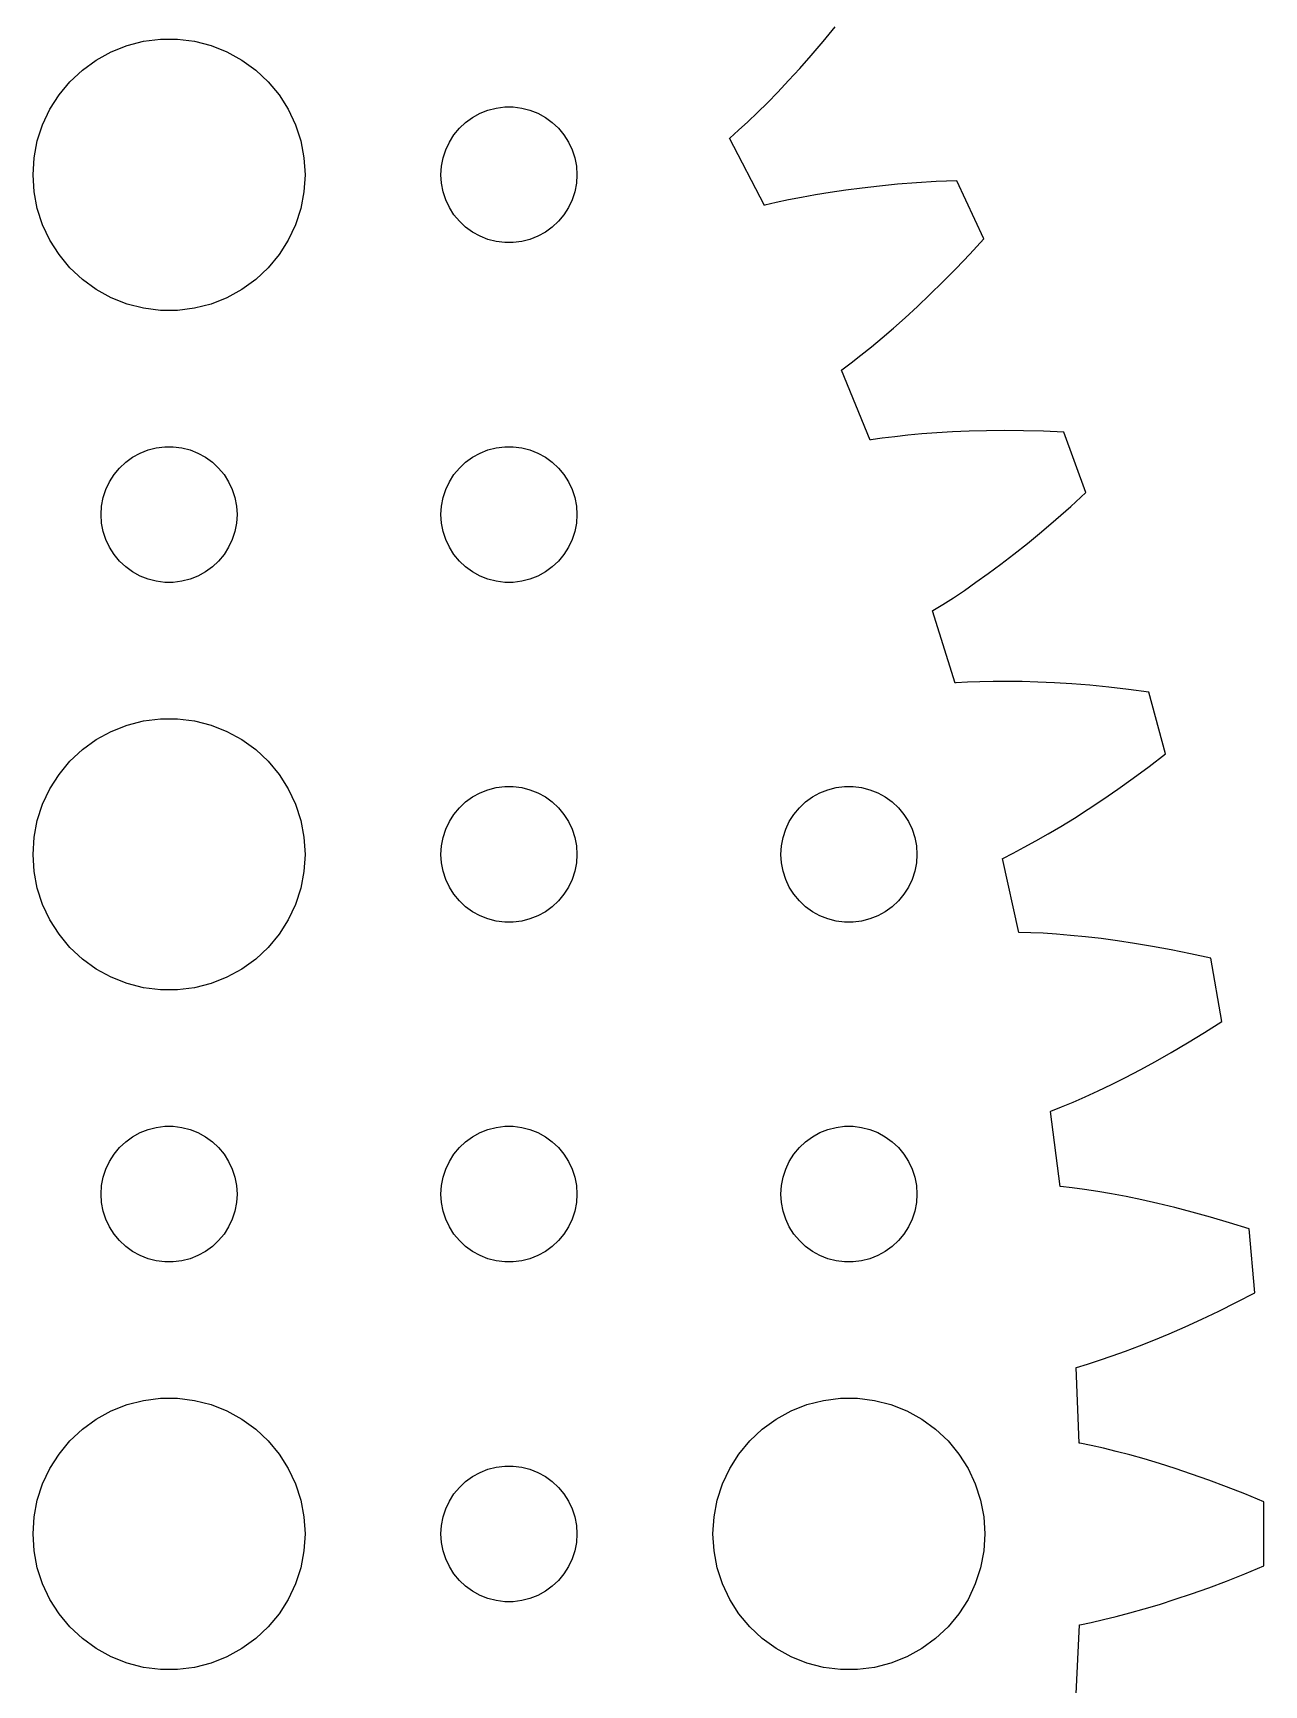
# Model space of a CAD drawing. Header units: metres. Extents: x -69 to 69, y 41 to 179.
# Drawn here: x 42 to 69.16, y 106.67 to 143.13 of the extents above; entities that cross this region are included whole.
import ezdxf

# ---------------------------------------------------------------- set-up
doc = ezdxf.new("R2010")
doc.units = ezdxf.units.M

msp = doc.modelspace()

# ---------------------------------------------------------------- linework, layer by layer
for p, q in [((44.0729, 142.853), (44.4379, 142.947)), ((44.4379, 142.947), (44.8116, 142.994)), ((44.8116, 142.994), (45.1884, 142.994)), ((45.1884, 142.994), (45.5621, 142.947)), ((45.5621, 142.947), (45.927, 142.853)), ((59.17, 142.635), (59.4301, 142.94)), ((59.4301, 142.94), (59.6965, 143.263)), ((43.3925, 142.533), (43.7227, 142.714)), ((43.7227, 142.714), (44.0729, 142.853)), ((45.927, 142.853), (46.2773, 142.714)), ((46.2773, 142.714), (46.6075, 142.533)), ((58.9166, 142.348), (59.17, 142.635)), ((42.8131, 142.054), (43.0877, 142.312)), ((43.0877, 142.312), (43.3925, 142.533)), ((46.6075, 142.533), (46.9123, 142.312)), ((46.9123, 142.312), (47.1869, 142.054)), ((58.6705, 142.078), (58.9166, 142.348)), ((42.5729, 141.763), (42.8131, 142.054)), ((47.1869, 142.054), (47.427, 141.763)), ((58.4323, 141.826), (58.6705, 142.078)), ((42.3711, 141.445), (42.5729, 141.763)), ((47.427, 141.763), (47.6289, 141.445)), ((52.2189, 141.473), (52.4058, 141.497)), ((52.4058, 141.497), (52.5942, 141.497)), ((52.5942, 141.497), (52.7811, 141.473)), ((57.9813, 141.372), (58.2024, 141.591)), ((58.2024, 141.591), (58.4323, 141.826)), ((42.2107, 141.104), (42.3711, 141.445)), ((47.6289, 141.445), (47.7893, 141.104)), ((51.4065, 141.027), (51.5439, 141.156)), ((51.5439, 141.156), (51.6963, 141.266)), ((51.6963, 141.266), (51.8613, 141.357)), ((51.8613, 141.357), (52.0365, 141.427)), ((52.0365, 141.427), (52.2189, 141.473)), ((52.7811, 141.473), (52.9635, 141.427)), ((52.9635, 141.427), (53.1387, 141.357)), ((53.1387, 141.357), (53.3037, 141.266)), ((53.3037, 141.266), (53.4561, 141.156)), ((53.4561, 141.156), (53.5934, 141.027)), ((57.5675, 140.982), (57.7695, 141.169)), ((57.7695, 141.169), (57.9813, 141.372)), ((42.0942, 140.746), (42.2107, 141.104)), ((47.7893, 141.104), (47.9057, 140.746)), ((51.1855, 140.723), (51.2865, 140.882)), ((51.2865, 140.882), (51.4065, 141.027)), ((53.5934, 141.027), (53.7135, 140.882)), ((53.7135, 140.882), (53.8145, 140.723)), ((57.3683, 140.806), (57.3758, 140.81)), ((58.1375, 139.322), (57.3683, 140.806)), ((57.3758, 140.81), (57.5675, 140.982)), ((42.0237, 140.376), (42.0942, 140.746)), ((47.9057, 140.746), (47.9763, 140.376)), ((51.0471, 140.373), (51.1053, 140.552)), ((51.1053, 140.552), (51.1855, 140.723)), ((53.8145, 140.723), (53.8947, 140.552)), ((53.8947, 140.552), (53.9529, 140.373)), ((42, 140), (42.0237, 140.376)), ((47.9763, 140.376), (48, 140)), ((51, 140), (51.0118, 140.188)), ((51.0118, 140.188), (51.0471, 140.373)), ((53.9529, 140.373), (53.9882, 140.188)), ((53.9882, 140.188), (54, 140)), ((42.0237, 139.624), (42, 140)), ((48, 140), (47.9763, 139.624)), ((51.0118, 139.812), (51, 140)), ((51.0471, 139.627), (51.0118, 139.812)), ((53.9882, 139.812), (53.9529, 139.627)), ((54, 140), (53.9882, 139.812)), ((59.9291, 139.661), (59.5858, 139.61)), ((60.291, 139.708), (59.9291, 139.661)), ((60.6715, 139.751), (60.291, 139.708)), ((61.0706, 139.789), (60.6715, 139.751)), ((61.4881, 139.822), (61.0706, 139.789)), ((61.924, 139.849), (61.4881, 139.822)), ((62.3782, 139.869), (61.924, 139.849)), ((62.9769, 138.585), (62.3782, 139.869)), ((42.0942, 139.254), (42.0237, 139.624)), ((47.9763, 139.624), (47.9057, 139.254)), ((51.1053, 139.448), (51.0471, 139.627)), ((51.1855, 139.277), (51.1053, 139.448)), ((53.8947, 139.448), (53.8145, 139.277)), ((53.9529, 139.627), (53.8947, 139.448)), ((58.1478, 139.327), (58.1375, 139.322)), ((58.3983, 139.386), (58.1478, 139.327)), ((58.6674, 139.444), (58.3983, 139.386)), ((58.9549, 139.501), (58.6674, 139.444)), ((59.2611, 139.557), (58.9549, 139.501)), ((59.5858, 139.61), (59.2611, 139.557)), ((42.2107, 138.896), (42.0942, 139.254)), ((47.9057, 139.254), (47.7893, 138.896)), ((51.2865, 139.118), (51.1855, 139.277)), ((51.4065, 138.973), (51.2865, 139.118)), ((51.5439, 138.844), (51.4065, 138.973)), ((53.5934, 138.973), (53.4561, 138.844)), ((53.7135, 139.118), (53.5934, 138.973)), ((53.8145, 139.277), (53.7135, 139.118)), ((42.3711, 138.555), (42.2107, 138.896)), ((47.7893, 138.896), (47.6289, 138.555)), ((51.6963, 138.734), (51.5439, 138.844)), ((51.8613, 138.643), (51.6963, 138.734)), ((52.0365, 138.573), (51.8613, 138.643)), ((52.2189, 138.527), (52.0365, 138.573)), ((52.9635, 138.573), (52.7811, 138.527)), ((53.1387, 138.643), (52.9635, 138.573)), ((53.3037, 138.734), (53.1387, 138.643)), ((53.4561, 138.844), (53.3037, 138.734)), ((62.6693, 138.25), (62.9769, 138.585)), ((42.5729, 138.237), (42.3711, 138.555)), ((42.8131, 137.946), (42.5729, 138.237)), ((47.427, 138.237), (47.1869, 137.946)), ((47.6289, 138.555), (47.427, 138.237)), ((52.4058, 138.503), (52.2189, 138.527)), ((52.5942, 138.503), (52.4058, 138.503)), ((52.7811, 138.527), (52.5942, 138.503)), ((62.3684, 137.934), (62.6693, 138.25)), ((43.0877, 137.688), (42.8131, 137.946)), ((47.1869, 137.946), (46.9123, 137.688)), ((62.0749, 137.635), (62.3684, 137.934)), ((43.3925, 137.467), (43.0877, 137.688)), ((43.7227, 137.286), (43.3925, 137.467)), ((46.6075, 137.467), (46.2773, 137.286)), ((46.9123, 137.688), (46.6075, 137.467)), ((61.7891, 137.354), (62.0749, 137.635)), ((44.0729, 137.147), (43.7227, 137.286)), ((44.4379, 137.053), (44.0729, 137.147)), ((45.927, 137.147), (45.5621, 137.053)), ((46.2773, 137.286), (45.927, 137.147)), ((61.5117, 137.09), (61.7891, 137.354)), ((44.8116, 137.006), (44.4379, 137.053)), ((45.1884, 137.006), (44.8116, 137.006)), ((45.5621, 137.053), (45.1884, 137.006)), ((60.9838, 136.612), (61.2431, 136.843)), ((61.2431, 136.843), (61.5117, 137.09)), ((60.4949, 136.199), (60.7342, 136.398)), ((60.7342, 136.398), (60.9838, 136.612)), ((60.0487, 135.847), (60.2662, 136.015)), ((60.2662, 136.015), (60.4949, 136.199)), ((59.835, 135.689), (59.8428, 135.693)), ((60.4719, 134.144), (59.835, 135.689)), ((59.8428, 135.693), (60.0487, 135.847)), ((60.7373, 134.184), (60.4826, 134.148)), ((61.0103, 134.219), (60.7373, 134.184)), ((61.3018, 134.251), (61.0103, 134.219)), ((61.6116, 134.28), (61.3018, 134.251)), ((61.9398, 134.304), (61.6116, 134.28)), ((62.2862, 134.325), (61.9398, 134.304)), ((62.6508, 134.34), (62.2862, 134.325)), ((63.0336, 134.349), (62.6508, 134.34)), ((63.4344, 134.353), (63.0336, 134.349)), ((63.8532, 134.349), (63.4344, 134.353)), ((64.2898, 134.338), (63.8532, 134.349)), ((64.7441, 134.319), (64.2898, 134.338)), ((65.2286, 132.987), (64.7441, 134.319)), ((44.1963, 133.766), (44.3613, 133.857)), ((44.3613, 133.857), (44.5365, 133.927)), ((44.5365, 133.927), (44.7189, 133.973)), ((44.7189, 133.973), (44.9058, 133.997)), ((44.9058, 133.997), (45.0942, 133.997)), ((45.0942, 133.997), (45.2811, 133.973)), ((45.2811, 133.973), (45.4635, 133.927)), ((45.4635, 133.927), (45.6387, 133.857)), ((45.6387, 133.857), (45.8037, 133.766)), ((51.6963, 133.766), (51.8613, 133.857)), ((51.8613, 133.857), (52.0365, 133.927)), ((52.0365, 133.927), (52.2189, 133.973)), ((52.2189, 133.973), (52.4058, 133.997)), ((52.4058, 133.997), (52.5942, 133.997)), ((52.5942, 133.997), (52.7811, 133.973)), ((52.7811, 133.973), (52.9635, 133.927)), ((52.9635, 133.927), (53.1387, 133.857)), ((53.1387, 133.857), (53.3037, 133.766)), ((60.4826, 134.148), (60.4719, 134.144)), ((43.7865, 133.382), (43.9065, 133.527)), ((43.9065, 133.527), (44.0439, 133.656)), ((44.0439, 133.656), (44.1963, 133.766)), ((45.8037, 133.766), (45.9561, 133.656)), ((45.9561, 133.656), (46.0934, 133.527)), ((46.0934, 133.527), (46.2135, 133.382)), ((51.2865, 133.382), (51.4065, 133.527)), ((51.4065, 133.527), (51.5439, 133.656)), ((51.5439, 133.656), (51.6963, 133.766)), ((53.3037, 133.766), (53.4561, 133.656)), ((53.4561, 133.656), (53.5934, 133.527)), ((53.5934, 133.527), (53.7135, 133.382)), ((43.6053, 133.052), (43.6855, 133.223)), ((43.6855, 133.223), (43.7865, 133.382)), ((46.2135, 133.382), (46.3145, 133.223)), ((46.3145, 133.223), (46.3947, 133.052)), ((51.1053, 133.052), (51.1855, 133.223)), ((51.1855, 133.223), (51.2865, 133.382)), ((53.7135, 133.382), (53.8145, 133.223)), ((53.8145, 133.223), (53.8947, 133.052)), ((43.5118, 132.688), (43.5471, 132.873)), ((43.5471, 132.873), (43.6053, 133.052)), ((46.3947, 133.052), (46.4529, 132.873)), ((46.4529, 132.873), (46.4882, 132.688)), ((51.0118, 132.688), (51.0471, 132.873)), ((51.0471, 132.873), (51.1053, 133.052)), ((53.8947, 133.052), (53.9529, 132.873)), ((53.9529, 132.873), (53.9882, 132.688)), ((64.893, 132.681), (65.2286, 132.987)), ((43.5, 132.5), (43.5118, 132.688)), ((43.5118, 132.312), (43.5, 132.5)), ((46.4882, 132.688), (46.5, 132.5)), ((46.5, 132.5), (46.4882, 132.312)), ((51, 132.5), (51.0118, 132.688)), ((51.0118, 132.312), (51, 132.5)), ((53.9882, 132.688), (54, 132.5)), ((54, 132.5), (53.9882, 132.312)), ((64.2472, 132.12), (64.5657, 132.392)), ((64.5657, 132.392), (64.893, 132.681)), ((43.5471, 132.127), (43.5118, 132.312)), ((43.6053, 131.948), (43.5471, 132.127)), ((46.4529, 132.127), (46.3947, 131.948)), ((46.4882, 132.312), (46.4529, 132.127)), ((51.0471, 132.127), (51.0118, 132.312)), ((51.1053, 131.948), (51.0471, 132.127)), ((53.9529, 132.127), (53.8947, 131.948)), ((53.9882, 132.312), (53.9529, 132.127)), ((63.938, 131.864), (64.2472, 132.12)), ((43.6855, 131.777), (43.6053, 131.948)), ((43.7865, 131.618), (43.6855, 131.777)), ((46.3145, 131.777), (46.2135, 131.618)), ((46.3947, 131.948), (46.3145, 131.777)), ((51.1855, 131.777), (51.1053, 131.948)), ((51.2865, 131.618), (51.1855, 131.777)), ((53.8145, 131.777), (53.7135, 131.618)), ((53.8947, 131.948), (53.8145, 131.777)), ((63.6387, 131.626), (63.938, 131.864)), ((43.9065, 131.473), (43.7865, 131.618)), ((44.0439, 131.344), (43.9065, 131.473)), ((44.1963, 131.234), (44.0439, 131.344)), ((45.9561, 131.344), (45.8037, 131.234)), ((46.0934, 131.473), (45.9561, 131.344)), ((46.2135, 131.618), (46.0934, 131.473)), ((51.4065, 131.473), (51.2865, 131.618)), ((51.5439, 131.344), (51.4065, 131.473)), ((51.6963, 131.234), (51.5439, 131.344)), ((53.4561, 131.344), (53.3037, 131.234)), ((53.5934, 131.473), (53.4561, 131.344)), ((53.7135, 131.618), (53.5934, 131.473)), ((63.0711, 131.196), (63.3495, 131.403)), ((63.3495, 131.403), (63.6387, 131.626)), ((44.3613, 131.143), (44.1963, 131.234)), ((44.5365, 131.073), (44.3613, 131.143)), ((44.7189, 131.027), (44.5365, 131.073)), ((44.9058, 131.003), (44.7189, 131.027)), ((45.0942, 131.003), (44.9058, 131.003)), ((45.2811, 131.027), (45.0942, 131.003)), ((45.4635, 131.073), (45.2811, 131.027)), ((45.6387, 131.143), (45.4635, 131.073)), ((45.8037, 131.234), (45.6387, 131.143)), ((51.8613, 131.143), (51.6963, 131.234)), ((52.0365, 131.073), (51.8613, 131.143)), ((52.2189, 131.027), (52.0365, 131.073)), ((52.4058, 131.003), (52.2189, 131.027)), ((52.5942, 131.003), (52.4058, 131.003)), ((52.7811, 131.027), (52.5942, 131.003)), ((52.9635, 131.073), (52.7811, 131.027)), ((53.1387, 131.143), (52.9635, 131.073)), ((53.3037, 131.234), (53.1387, 131.143)), ((62.5481, 130.827), (62.8038, 131.004)), ((62.8038, 131.004), (63.0711, 131.196)), ((62.0729, 130.515), (62.3043, 130.664)), ((62.3043, 130.664), (62.5481, 130.827)), ((61.8463, 130.376), (61.8543, 130.379)), ((62.346, 128.781), (61.8463, 130.376)), ((61.8543, 130.379), (62.0729, 130.515)), ((62.3571, 128.785), (62.346, 128.781)), ((62.614, 128.799), (62.3571, 128.785)), ((62.889, 128.809), (62.614, 128.799)), ((63.1821, 128.816), (62.889, 128.809)), ((63.4933, 128.817), (63.1821, 128.816)), ((63.8223, 128.813), (63.4933, 128.817)), ((64.1692, 128.803), (63.8223, 128.813)), ((64.5338, 128.787), (64.1692, 128.803)), ((64.9159, 128.763), (64.5338, 128.787)), ((65.3155, 128.731), (64.9159, 128.763)), ((65.7324, 128.691), (65.3155, 128.731)), ((66.1664, 128.642), (65.7324, 128.691)), ((66.6172, 128.583), (66.1664, 128.642)), ((66.9839, 127.215), (66.6172, 128.583)), ((44.4379, 127.947), (44.8116, 127.994)), ((44.8116, 127.994), (45.1884, 127.994)), ((45.1884, 127.994), (45.5621, 127.947)), ((43.3925, 127.533), (43.7227, 127.714)), ((43.7227, 127.714), (44.0729, 127.853)), ((44.0729, 127.853), (44.4379, 127.947)), ((45.5621, 127.947), (45.927, 127.853)), ((45.927, 127.853), (46.2773, 127.714)), ((46.2773, 127.714), (46.6075, 127.533)), ((42.8131, 127.054), (43.0877, 127.312)), ((43.0877, 127.312), (43.3925, 127.533)), ((46.6075, 127.533), (46.9123, 127.312)), ((46.9123, 127.312), (47.1869, 127.054)), ((42.5729, 126.763), (42.8131, 127.054)), ((47.1869, 127.054), (47.427, 126.763)), ((66.2715, 126.679), (66.6228, 126.939)), ((66.6228, 126.939), (66.9839, 127.215)), ((42.3711, 126.445), (42.5729, 126.763)), ((47.427, 126.763), (47.6289, 126.445)), ((65.9306, 126.436), (66.2715, 126.679)), ((42.2107, 126.104), (42.3711, 126.445)), ((47.6289, 126.445), (47.7893, 126.104)), ((51.5439, 126.156), (51.6963, 126.266)), ((51.6963, 126.266), (51.8613, 126.357)), ((51.8613, 126.357), (52.0365, 126.427)), ((52.0365, 126.427), (52.2189, 126.473)), ((52.2189, 126.473), (52.4058, 126.497)), ((52.4058, 126.497), (52.5942, 126.497)), ((52.5942, 126.497), (52.7811, 126.473)), ((52.7811, 126.473), (52.9635, 126.427)), ((52.9635, 126.427), (53.1387, 126.357)), ((53.1387, 126.357), (53.3037, 126.266)), ((53.3037, 126.266), (53.4561, 126.156)), ((59.0439, 126.156), (59.1963, 126.266)), ((59.1963, 126.266), (59.3613, 126.357)), ((59.3613, 126.357), (59.5365, 126.427)), ((59.5365, 126.427), (59.7189, 126.473)), ((59.7189, 126.473), (59.9058, 126.497)), ((59.9058, 126.497), (60.0942, 126.497)), ((60.0942, 126.497), (60.2811, 126.473)), ((60.2811, 126.473), (60.4635, 126.427)), ((60.4635, 126.427), (60.6387, 126.357)), ((60.6387, 126.357), (60.8037, 126.266)), ((60.8037, 126.266), (60.9561, 126.156)), ((65.2813, 125.997), (65.6004, 126.209)), ((65.6004, 126.209), (65.9306, 126.436)), ((42.0942, 125.746), (42.2107, 126.104)), ((47.7893, 126.104), (47.9057, 125.746)), ((51.1855, 125.723), (51.2865, 125.882)), ((51.2865, 125.882), (51.4065, 126.027)), ((51.4065, 126.027), (51.5439, 126.156)), ((53.4561, 126.156), (53.5934, 126.027)), ((53.5934, 126.027), (53.7135, 125.882)), ((53.7135, 125.882), (53.8145, 125.723)), ((58.6855, 125.723), (58.7865, 125.882)), ((58.7865, 125.882), (58.9065, 126.027)), ((58.9065, 126.027), (59.0439, 126.156)), ((60.9561, 126.156), (61.0934, 126.027)), ((61.0934, 126.027), (61.2135, 125.882)), ((61.2135, 125.882), (61.3145, 125.723)), ((64.6785, 125.618), (64.9739, 125.8)), ((64.9739, 125.8), (65.2813, 125.997)), ((42.0237, 125.376), (42.0942, 125.746)), ((47.9057, 125.746), (47.9763, 125.376)), ((51.0471, 125.373), (51.1053, 125.552)), ((51.1053, 125.552), (51.1855, 125.723)), ((53.8145, 125.723), (53.8947, 125.552)), ((53.8947, 125.552), (53.9529, 125.373)), ((58.5471, 125.373), (58.6053, 125.552)), ((58.6053, 125.552), (58.6855, 125.723)), ((61.3145, 125.723), (61.3947, 125.552)), ((61.3947, 125.552), (61.4529, 125.373)), ((64.1252, 125.296), (64.3954, 125.45)), ((64.3954, 125.45), (64.6785, 125.618)), ((42, 125), (42.0237, 125.376)), ((47.9763, 125.376), (48, 125)), ((51, 125), (51.0118, 125.188)), ((51.0118, 125.188), (51.0471, 125.373)), ((53.9529, 125.373), (53.9882, 125.188)), ((53.9882, 125.188), (54, 125)), ((58.5, 125), (58.5118, 125.188)), ((58.5118, 125.188), (58.5471, 125.373)), ((61.4529, 125.373), (61.4882, 125.188)), ((61.4882, 125.188), (61.5, 125)), ((63.6247, 125.027), (63.8682, 125.155)), ((63.8682, 125.155), (64.1252, 125.296)), ((42.0237, 124.624), (42, 125)), ((48, 125), (47.9763, 124.624)), ((51.0118, 124.812), (51, 125)), ((51.0471, 124.627), (51.0118, 124.812)), ((53.9882, 124.812), (53.9529, 124.627)), ((54, 125), (53.9882, 124.812)), ((58.5118, 124.812), (58.5, 125)), ((58.5471, 124.627), (58.5118, 124.812)), ((61.4882, 124.812), (61.4529, 124.627)), ((61.5, 125), (61.4882, 124.812)), ((63.3868, 124.909), (63.3951, 124.911)), ((63.7457, 123.276), (63.3868, 124.909)), ((63.3951, 124.911), (63.6247, 125.027)), ((42.0942, 124.254), (42.0237, 124.624)), ((47.9763, 124.624), (47.9057, 124.254)), ((51.1053, 124.448), (51.0471, 124.627)), ((51.1855, 124.277), (51.1053, 124.448)), ((53.8947, 124.448), (53.8145, 124.277)), ((53.9529, 124.627), (53.8947, 124.448)), ((58.6053, 124.448), (58.5471, 124.627)), ((58.6855, 124.277), (58.6053, 124.448)), ((61.3947, 124.448), (61.3145, 124.277)), ((61.4529, 124.627), (61.3947, 124.448)), ((42.2107, 123.896), (42.0942, 124.254)), ((47.9057, 124.254), (47.7893, 123.896)), ((51.2865, 124.118), (51.1855, 124.277)), ((51.4065, 123.973), (51.2865, 124.118)), ((53.7135, 124.118), (53.5934, 123.973)), ((53.8145, 124.277), (53.7135, 124.118)), ((58.7865, 124.118), (58.6855, 124.277)), ((58.9065, 123.973), (58.7865, 124.118)), ((61.2135, 124.118), (61.0934, 123.973)), ((61.3145, 124.277), (61.2135, 124.118)), ((42.3711, 123.555), (42.2107, 123.896)), ((47.7893, 123.896), (47.6289, 123.555)), ((51.5439, 123.844), (51.4065, 123.973)), ((51.6963, 123.734), (51.5439, 123.844)), ((51.8613, 123.643), (51.6963, 123.734)), ((52.0365, 123.573), (51.8613, 123.643)), ((53.1387, 123.643), (52.9635, 123.573)), ((53.3037, 123.734), (53.1387, 123.643)), ((53.4561, 123.844), (53.3037, 123.734)), ((53.5934, 123.973), (53.4561, 123.844)), ((59.0439, 123.844), (58.9065, 123.973)), ((59.1963, 123.734), (59.0439, 123.844)), ((59.3613, 123.643), (59.1963, 123.734)), ((59.5365, 123.573), (59.3613, 123.643)), ((60.6387, 123.643), (60.4635, 123.573)), ((60.8037, 123.734), (60.6387, 123.643)), ((60.9561, 123.844), (60.8037, 123.734)), ((61.0934, 123.973), (60.9561, 123.844)), ((42.5729, 123.237), (42.3711, 123.555)), ((47.6289, 123.555), (47.427, 123.237)), ((52.2189, 123.527), (52.0365, 123.573)), ((52.4058, 123.503), (52.2189, 123.527)), ((52.5942, 123.503), (52.4058, 123.503)), ((52.7811, 123.527), (52.5942, 123.503)), ((52.9635, 123.573), (52.7811, 123.527)), ((59.7189, 123.527), (59.5365, 123.573)), ((59.9058, 123.503), (59.7189, 123.527)), ((60.0942, 123.503), (59.9058, 123.503)), ((60.2811, 123.527), (60.0942, 123.503)), ((60.4635, 123.573), (60.2811, 123.527)), ((63.757, 123.278), (63.7457, 123.276)), ((64.0141, 123.27), (63.757, 123.278)), ((64.289, 123.257), (64.0141, 123.27)), ((64.5816, 123.238), (64.289, 123.257)), ((42.8131, 122.946), (42.5729, 123.237)), ((43.0877, 122.688), (42.8131, 122.946)), ((47.1869, 122.946), (46.9123, 122.688)), ((47.427, 123.237), (47.1869, 122.946)), ((64.8917, 123.212), (64.5816, 123.238)), ((65.2191, 123.179), (64.8917, 123.212)), ((65.5638, 123.139), (65.2191, 123.179)), ((65.9256, 123.091), (65.5638, 123.139)), ((66.3042, 123.034), (65.9256, 123.091)), ((66.6995, 122.967), (66.3042, 123.034)), ((67.1113, 122.891), (66.6995, 122.967)), ((67.5393, 122.804), (67.1113, 122.891)), ((43.3925, 122.467), (43.0877, 122.688)), ((46.9123, 122.688), (46.6075, 122.467)), ((67.9834, 122.707), (67.5393, 122.804)), ((68.2294, 121.311), (67.9834, 122.707)), ((43.7227, 122.286), (43.3925, 122.467)), ((44.0729, 122.147), (43.7227, 122.286)), ((46.2773, 122.286), (45.927, 122.147)), ((46.6075, 122.467), (46.2773, 122.286)), ((44.4379, 122.053), (44.0729, 122.147)), ((44.8116, 122.006), (44.4379, 122.053)), ((45.1884, 122.006), (44.8116, 122.006)), ((45.5621, 122.053), (45.1884, 122.006)), ((45.927, 122.147), (45.5621, 122.053)), ((67.473, 120.84), (67.8456, 121.068)), ((67.8456, 121.068), (68.2294, 121.311)), ((67.1122, 120.627), (67.473, 120.84)), ((66.4271, 120.246), (66.7634, 120.43)), ((66.7634, 120.43), (67.1122, 120.627)), ((65.7936, 119.922), (66.1037, 120.077)), ((66.1037, 120.077), (66.4271, 120.246)), ((64.946, 119.531), (65.2144, 119.649)), ((65.2144, 119.649), (65.497, 119.779)), ((65.497, 119.779), (65.7936, 119.922)), ((64.445, 119.327), (64.4534, 119.329)), ((64.6601, 117.67), (64.445, 119.327)), ((64.4534, 119.329), (64.6922, 119.424)), ((64.6922, 119.424), (64.946, 119.531)), ((44.3613, 118.857), (44.5365, 118.927)), ((44.5365, 118.927), (44.7189, 118.973)), ((44.7189, 118.973), (44.9058, 118.997)), ((44.9058, 118.997), (45.0942, 118.997)), ((45.0942, 118.997), (45.2811, 118.973)), ((45.2811, 118.973), (45.4635, 118.927)), ((45.4635, 118.927), (45.6387, 118.857)), ((51.8613, 118.857), (52.0365, 118.927)), ((52.0365, 118.927), (52.2189, 118.973)), ((52.2189, 118.973), (52.4058, 118.997)), ((52.4058, 118.997), (52.5942, 118.997)), ((52.5942, 118.997), (52.7811, 118.973)), ((52.7811, 118.973), (52.9635, 118.927)), ((52.9635, 118.927), (53.1387, 118.857)), ((59.3613, 118.857), (59.5365, 118.927)), ((59.5365, 118.927), (59.7189, 118.973)), ((59.7189, 118.973), (59.9058, 118.997)), ((59.9058, 118.997), (60.0942, 118.997)), ((60.0942, 118.997), (60.2811, 118.973)), ((60.2811, 118.973), (60.4635, 118.927)), ((60.4635, 118.927), (60.6387, 118.857)), ((43.7865, 118.382), (43.9065, 118.527)), ((43.9065, 118.527), (44.0439, 118.656)), ((44.0439, 118.656), (44.1963, 118.766)), ((44.1963, 118.766), (44.3613, 118.857)), ((45.6387, 118.857), (45.8037, 118.766)), ((45.8037, 118.766), (45.9561, 118.656)), ((45.9561, 118.656), (46.0934, 118.527)), ((46.0934, 118.527), (46.2135, 118.382)), ((51.2865, 118.382), (51.4065, 118.527)), ((51.4065, 118.527), (51.5439, 118.656)), ((51.5439, 118.656), (51.6963, 118.766)), ((51.6963, 118.766), (51.8613, 118.857)), ((53.1387, 118.857), (53.3037, 118.766)), ((53.3037, 118.766), (53.4561, 118.656)), ((53.4561, 118.656), (53.5934, 118.527)), ((53.5934, 118.527), (53.7135, 118.382)), ((58.7865, 118.382), (58.9065, 118.527)), ((58.9065, 118.527), (59.0439, 118.656)), ((59.0439, 118.656), (59.1963, 118.766)), ((59.1963, 118.766), (59.3613, 118.857)), ((60.6387, 118.857), (60.8037, 118.766)), ((60.8037, 118.766), (60.9561, 118.656)), ((60.9561, 118.656), (61.0934, 118.527)), ((61.0934, 118.527), (61.2135, 118.382)), ((43.6053, 118.052), (43.6855, 118.223)), ((43.6855, 118.223), (43.7865, 118.382)), ((46.2135, 118.382), (46.3145, 118.223)), ((46.3145, 118.223), (46.3947, 118.052)), ((51.1053, 118.052), (51.1855, 118.223)), ((51.1855, 118.223), (51.2865, 118.382)), ((53.7135, 118.382), (53.8145, 118.223)), ((53.8145, 118.223), (53.8947, 118.052)), ((58.6053, 118.052), (58.6855, 118.223)), ((58.6855, 118.223), (58.7865, 118.382)), ((61.2135, 118.382), (61.3145, 118.223)), ((61.3145, 118.223), (61.3947, 118.052)), ((43.5118, 117.688), (43.5471, 117.873)), ((43.5471, 117.873), (43.6053, 118.052)), ((46.3947, 118.052), (46.4529, 117.873)), ((46.4529, 117.873), (46.4882, 117.688)), ((51.0118, 117.688), (51.0471, 117.873)), ((51.0471, 117.873), (51.1053, 118.052)), ((53.8947, 118.052), (53.9529, 117.873)), ((53.9529, 117.873), (53.9882, 117.688)), ((58.5118, 117.688), (58.5471, 117.873)), ((58.5471, 117.873), (58.6053, 118.052)), ((61.3947, 118.052), (61.4529, 117.873)), ((61.4529, 117.873), (61.4882, 117.688)), ((43.5, 117.5), (43.5118, 117.688)), ((43.5118, 117.312), (43.5, 117.5)), ((46.4882, 117.688), (46.5, 117.5)), ((46.5, 117.5), (46.4882, 117.312)), ((51, 117.5), (51.0118, 117.688)), ((51.0118, 117.312), (51, 117.5)), ((53.9882, 117.688), (54, 117.5)), ((54, 117.5), (53.9882, 117.312)), ((58.5, 117.5), (58.5118, 117.688)), ((58.5118, 117.312), (58.5, 117.5)), ((61.4882, 117.688), (61.5, 117.5)), ((61.5, 117.5), (61.4882, 117.312)), ((64.6716, 117.671), (64.6601, 117.67)), ((64.9271, 117.64), (64.6716, 117.671)), ((65.1998, 117.603), (64.9271, 117.64)), ((65.4896, 117.558), (65.1998, 117.603)), ((65.7962, 117.506), (65.4896, 117.558)), ((66.1196, 117.445), (65.7962, 117.506)), ((66.4595, 117.375), (66.1196, 117.445)), ((43.5471, 117.127), (43.5118, 117.312)), ((43.6053, 116.948), (43.5471, 117.127)), ((46.4529, 117.127), (46.3947, 116.948)), ((46.4882, 117.312), (46.4529, 117.127)), ((51.0471, 117.127), (51.0118, 117.312)), ((51.1053, 116.948), (51.0471, 117.127)), ((53.9529, 117.127), (53.8947, 116.948)), ((53.9882, 117.312), (53.9529, 117.127)), ((58.5471, 117.127), (58.5118, 117.312)), ((58.6053, 116.948), (58.5471, 117.127)), ((61.4529, 117.127), (61.3947, 116.948)), ((61.4882, 117.312), (61.4529, 117.127)), ((66.8157, 117.295), (66.4595, 117.375)), ((67.1879, 117.205), (66.8157, 117.295)), ((67.5759, 117.105), (67.1879, 117.205)), ((67.9795, 116.993), (67.5759, 117.105)), ((43.6855, 116.777), (43.6053, 116.948)), ((43.7865, 116.618), (43.6855, 116.777)), ((46.3145, 116.777), (46.2135, 116.618)), ((46.3947, 116.948), (46.3145, 116.777)), ((51.1855, 116.777), (51.1053, 116.948)), ((51.2865, 116.618), (51.1855, 116.777)), ((53.8145, 116.777), (53.7135, 116.618)), ((53.8947, 116.948), (53.8145, 116.777)), ((58.6855, 116.777), (58.6053, 116.948)), ((58.7865, 116.618), (58.6855, 116.777)), ((61.3145, 116.777), (61.2135, 116.618)), ((61.3947, 116.948), (61.3145, 116.777)), ((68.3983, 116.869), (67.9795, 116.993)), ((68.8321, 116.733), (68.3983, 116.869)), ((68.9556, 115.322), (68.8321, 116.733)), ((43.9065, 116.473), (43.7865, 116.618)), ((44.0439, 116.344), (43.9065, 116.473)), ((44.1963, 116.234), (44.0439, 116.344)), ((45.9561, 116.344), (45.8037, 116.234)), ((46.0934, 116.473), (45.9561, 116.344)), ((46.2135, 116.618), (46.0934, 116.473)), ((51.4065, 116.473), (51.2865, 116.618)), ((51.5439, 116.344), (51.4065, 116.473)), ((51.6963, 116.234), (51.5439, 116.344)), ((53.4561, 116.344), (53.3037, 116.234)), ((53.5934, 116.473), (53.4561, 116.344)), ((53.7135, 116.618), (53.5934, 116.473)), ((58.9065, 116.473), (58.7865, 116.618)), ((59.0439, 116.344), (58.9065, 116.473)), ((59.1963, 116.234), (59.0439, 116.344)), ((60.9561, 116.344), (60.8037, 116.234)), ((61.0934, 116.473), (60.9561, 116.344)), ((61.2135, 116.618), (61.0934, 116.473)), ((44.3613, 116.143), (44.1963, 116.234)), ((44.5365, 116.073), (44.3613, 116.143)), ((44.7189, 116.027), (44.5365, 116.073)), ((44.9058, 116.003), (44.7189, 116.027)), ((45.0942, 116.003), (44.9058, 116.003)), ((45.2811, 116.027), (45.0942, 116.003)), ((45.4635, 116.073), (45.2811, 116.027)), ((45.6387, 116.143), (45.4635, 116.073)), ((45.8037, 116.234), (45.6387, 116.143)), ((51.8613, 116.143), (51.6963, 116.234)), ((52.0365, 116.073), (51.8613, 116.143)), ((52.2189, 116.027), (52.0365, 116.073)), ((52.4058, 116.003), (52.2189, 116.027)), ((52.5942, 116.003), (52.4058, 116.003)), ((52.7811, 116.027), (52.5942, 116.003)), ((52.9635, 116.073), (52.7811, 116.027)), ((53.1387, 116.143), (52.9635, 116.073)), ((53.3037, 116.234), (53.1387, 116.143)), ((59.3613, 116.143), (59.1963, 116.234)), ((59.5365, 116.073), (59.3613, 116.143)), ((59.7189, 116.027), (59.5365, 116.073)), ((59.9058, 116.003), (59.7189, 116.027)), ((60.0942, 116.003), (59.9058, 116.003)), ((60.2811, 116.027), (60.0942, 116.003)), ((60.4635, 116.073), (60.2811, 116.027)), ((60.6387, 116.143), (60.4635, 116.073)), ((60.8037, 116.234), (60.6387, 116.143)), ((68.552, 115.112), (68.9556, 115.322)), ((67.783, 114.738), (68.161, 114.918)), ((68.161, 114.918), (68.552, 115.112)), ((67.0674, 114.418), (67.4184, 114.571)), ((67.4184, 114.571), (67.783, 114.738)), ((66.1001, 114.033), (66.4079, 114.15)), ((66.4079, 114.15), (66.7305, 114.278)), ((66.7305, 114.278), (67.0674, 114.418)), ((65.2675, 113.75), (65.5295, 113.834)), ((65.5295, 113.834), (65.8072, 113.928)), ((65.8072, 113.928), (66.1001, 114.033)), ((65.0127, 113.675), (65.0212, 113.676)), ((65.0826, 112.005), (65.0127, 113.675)), ((65.0212, 113.676), (65.2675, 113.75)), ((43.3925, 112.533), (43.7227, 112.714)), ((43.7227, 112.714), (44.0729, 112.853)), ((44.0729, 112.853), (44.4379, 112.947)), ((44.4379, 112.947), (44.8116, 112.994)), ((44.8116, 112.994), (45.1884, 112.994)), ((45.1884, 112.994), (45.5621, 112.947)), ((45.5621, 112.947), (45.927, 112.853)), ((45.927, 112.853), (46.2773, 112.714)), ((46.2773, 112.714), (46.6075, 112.533)), ((58.3925, 112.533), (58.7227, 112.714)), ((58.7227, 112.714), (59.0729, 112.853)), ((59.0729, 112.853), (59.4379, 112.947)), ((59.4379, 112.947), (59.8116, 112.994)), ((59.8116, 112.994), (60.1884, 112.994)), ((60.1884, 112.994), (60.5621, 112.947)), ((60.5621, 112.947), (60.927, 112.853)), ((60.927, 112.853), (61.2773, 112.714)), ((61.2773, 112.714), (61.6075, 112.533)), ((42.8131, 112.054), (43.0877, 112.312)), ((43.0877, 112.312), (43.3925, 112.533)), ((46.6075, 112.533), (46.9123, 112.312)), ((46.9123, 112.312), (47.1869, 112.054)), ((57.8131, 112.054), (58.0877, 112.312)), ((58.0877, 112.312), (58.3925, 112.533)), ((61.6075, 112.533), (61.9123, 112.312)), ((61.9123, 112.312), (62.1869, 112.054)), ((42.5729, 111.763), (42.8131, 112.054)), ((47.1869, 112.054), (47.427, 111.763)), ((57.5729, 111.763), (57.8131, 112.054)), ((62.1869, 112.054), (62.427, 111.763)), ((65.0941, 112.005), (65.0826, 112.005)), ((65.3459, 111.953), (65.0941, 112.005)), ((65.6144, 111.892), (65.3459, 111.953)), ((42.3711, 111.445), (42.5729, 111.763)), ((47.427, 111.763), (47.6289, 111.445)), ((57.3711, 111.445), (57.5729, 111.763)), ((62.427, 111.763), (62.6289, 111.445)), ((65.8992, 111.822), (65.6144, 111.892)), ((66.2001, 111.743), (65.8992, 111.822)), ((66.5169, 111.654), (66.2001, 111.743)), ((66.8494, 111.555), (66.5169, 111.654)), ((42.2107, 111.104), (42.3711, 111.445)), ((47.6289, 111.445), (47.7893, 111.104)), ((51.5439, 111.156), (51.6963, 111.266)), ((51.6963, 111.266), (51.8613, 111.357)), ((51.8613, 111.357), (52.0365, 111.427)), ((52.0365, 111.427), (52.2189, 111.473)), ((52.2189, 111.473), (52.4058, 111.497)), ((52.4058, 111.497), (52.5942, 111.497)), ((52.5942, 111.497), (52.7811, 111.473)), ((52.7811, 111.473), (52.9635, 111.427)), ((52.9635, 111.427), (53.1387, 111.357)), ((53.1387, 111.357), (53.3037, 111.266)), ((53.3037, 111.266), (53.4561, 111.156)), ((57.2107, 111.104), (57.3711, 111.445)), ((62.6289, 111.445), (62.7893, 111.104)), ((67.1973, 111.444), (66.8494, 111.555)), ((67.5602, 111.322), (67.1973, 111.444)), ((67.938, 111.188), (67.5602, 111.322)), ((42.0942, 110.746), (42.2107, 111.104)), ((47.7893, 111.104), (47.9057, 110.746)), ((51.1855, 110.723), (51.2865, 110.882)), ((51.2865, 110.882), (51.4065, 111.027)), ((51.4065, 111.027), (51.5439, 111.156)), ((53.4561, 111.156), (53.5934, 111.027)), ((53.5934, 111.027), (53.7135, 110.882)), ((53.7135, 110.882), (53.8145, 110.723)), ((57.0942, 110.746), (57.2107, 111.104)), ((62.7893, 111.104), (62.9057, 110.746)), ((68.3303, 111.042), (67.938, 111.188)), ((68.7367, 110.882), (68.3303, 111.042)), ((69.157, 110.708), (68.7367, 110.882)), ((42.0237, 110.376), (42.0942, 110.746)), ((47.9057, 110.746), (47.9763, 110.376)), ((51.0471, 110.373), (51.1053, 110.552)), ((51.1053, 110.552), (51.1855, 110.723)), ((53.8145, 110.723), (53.8947, 110.552)), ((53.8947, 110.552), (53.9529, 110.373)), ((57.0237, 110.376), (57.0942, 110.746)), ((62.9057, 110.746), (62.9763, 110.376)), ((69.157, 109.292), (69.157, 110.708)), ((42, 110), (42.0237, 110.376)), ((47.9763, 110.376), (48, 110)), ((51, 110), (51.0118, 110.188)), ((51.0118, 110.188), (51.0471, 110.373)), ((53.9529, 110.373), (53.9882, 110.188)), ((53.9882, 110.188), (54, 110)), ((57, 110), (57.0237, 110.376)), ((62.9763, 110.376), (63, 110)), ((42.0237, 109.624), (42, 110)), ((48, 110), (47.9763, 109.624)), ((51.0118, 109.812), (51, 110)), ((51.0471, 109.627), (51.0118, 109.812)), ((53.9882, 109.812), (53.9529, 109.627)), ((54, 110), (53.9882, 109.812)), ((57.0237, 109.624), (57, 110)), ((63, 110), (62.9763, 109.624)), ((42.0942, 109.254), (42.0237, 109.624)), ((47.9763, 109.624), (47.9057, 109.254)), ((51.1053, 109.448), (51.0471, 109.627)), ((51.1855, 109.277), (51.1053, 109.448)), ((53.8947, 109.448), (53.8145, 109.277)), ((53.9529, 109.627), (53.8947, 109.448)), ((57.0942, 109.254), (57.0237, 109.624)), ((62.9763, 109.624), (62.9057, 109.254)), ((42.2107, 108.896), (42.0942, 109.254)), ((47.9057, 109.254), (47.7893, 108.896)), ((51.2865, 109.118), (51.1855, 109.277)), ((51.4065, 108.973), (51.2865, 109.118)), ((53.7135, 109.118), (53.5934, 108.973)), ((53.8145, 109.277), (53.7135, 109.118)), ((57.2107, 108.896), (57.0942, 109.254)), ((62.9057, 109.254), (62.7893, 108.896)), ((68.3303, 108.958), (68.7367, 109.118)), ((68.7367, 109.118), (69.157, 109.292)), ((42.3711, 108.555), (42.2107, 108.896)), ((47.7893, 108.896), (47.6289, 108.555)), ((51.5439, 108.844), (51.4065, 108.973)), ((51.6963, 108.734), (51.5439, 108.844)), ((51.8613, 108.643), (51.6963, 108.734)), ((53.3037, 108.734), (53.1387, 108.643)), ((53.4561, 108.844), (53.3037, 108.734)), ((53.5934, 108.973), (53.4561, 108.844)), ((57.3711, 108.555), (57.2107, 108.896)), ((62.7893, 108.896), (62.6289, 108.555)), ((67.1973, 108.556), (67.5602, 108.678)), ((67.5602, 108.678), (67.938, 108.812)), ((67.938, 108.812), (68.3303, 108.958)), ((42.5729, 108.237), (42.3711, 108.555)), ((47.6289, 108.555), (47.427, 108.237)), ((52.0365, 108.573), (51.8613, 108.643)), ((52.2189, 108.527), (52.0365, 108.573)), ((52.4058, 108.503), (52.2189, 108.527)), ((52.5942, 108.503), (52.4058, 108.503)), ((52.7811, 108.527), (52.5942, 108.503)), ((52.9635, 108.573), (52.7811, 108.527)), ((53.1387, 108.643), (52.9635, 108.573)), ((57.5729, 108.237), (57.3711, 108.555)), ((62.6289, 108.555), (62.427, 108.237)), ((66.2001, 108.257), (66.5169, 108.346)), ((66.5169, 108.346), (66.8494, 108.445)), ((66.8494, 108.445), (67.1973, 108.556)), ((42.8131, 107.946), (42.5729, 108.237)), ((43.0877, 107.688), (42.8131, 107.946)), ((47.1869, 107.946), (46.9123, 107.688)), ((47.427, 108.237), (47.1869, 107.946)), ((57.8131, 107.946), (57.5729, 108.237)), ((58.0877, 107.688), (57.8131, 107.946)), ((62.1869, 107.946), (61.9123, 107.688)), ((62.427, 108.237), (62.1869, 107.946)), ((65.0096, 106.325), (65.0856, 107.995)), ((65.0856, 107.995), (65.0941, 107.995)), ((65.0941, 107.995), (65.3459, 108.047)), ((65.3459, 108.047), (65.6144, 108.108)), ((65.6144, 108.108), (65.8992, 108.178)), ((65.8992, 108.178), (66.2001, 108.257)), ((43.3925, 107.467), (43.0877, 107.688)), ((46.9123, 107.688), (46.6075, 107.467)), ((58.3925, 107.467), (58.0877, 107.688)), ((61.9123, 107.688), (61.6075, 107.467)), ((43.7227, 107.286), (43.3925, 107.467)), ((44.0729, 107.147), (43.7227, 107.286)), ((46.2773, 107.286), (45.927, 107.147)), ((46.6075, 107.467), (46.2773, 107.286)), ((58.7227, 107.286), (58.3925, 107.467)), ((59.0729, 107.147), (58.7227, 107.286)), ((61.2773, 107.286), (60.927, 107.147)), ((61.6075, 107.467), (61.2773, 107.286)), ((44.4379, 107.053), (44.0729, 107.147)), ((44.8116, 107.006), (44.4379, 107.053)), ((45.1884, 107.006), (44.8116, 107.006)), ((45.5621, 107.053), (45.1884, 107.006)), ((45.927, 107.147), (45.5621, 107.053)), ((59.4379, 107.053), (59.0729, 107.147)), ((59.8116, 107.006), (59.4379, 107.053)), ((60.1884, 107.006), (59.8116, 107.006)), ((60.5621, 107.053), (60.1884, 107.006)), ((60.927, 107.147), (60.5621, 107.053))]:
    msp.add_line(p, q)

doc.saveas('drawing.dxf')
